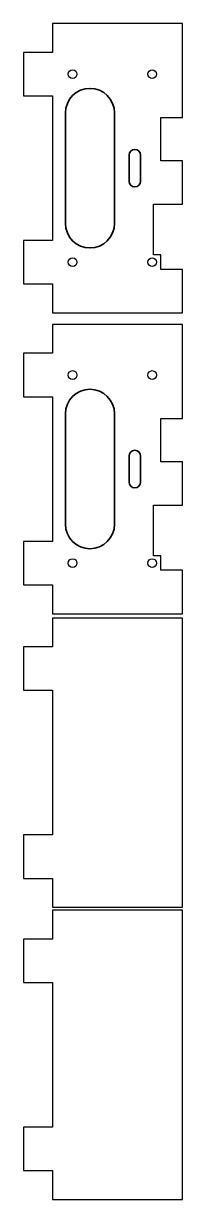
# Model space of a CAD drawing. Header units: inches. Extents: x 0 to 906, y 0 to 407.
# Drawn here: x 0 to 55, y 0 to 406.5 of the extents above.
import ezdxf

# ---------------------------------------------------------------- set-up
doc = ezdxf.new("R2010")
doc.units = ezdxf.units.IN
doc.header["$MEASUREMENT"] = 0
doc.layers.add('freelijnen', color=94, linetype='Continuous')

msp = doc.modelspace()

# ---------------------------------------------------------------- linework, layer by layer
at = {"layer": 'freelijnen'}
for points in [[(55, 375.3), (55, 376.06), (55, 406.5), (10, 406.5), (10, 406.5), (10, 396.5), (0, 396.5), (0, 381.5), (10, 381.5), (10, 331.5), (0, 331.5), (0, 316.5), (10, 316.5), (10, 306.5), (10, 306.5), (55, 306.5), (55, 314), (55, 321.5), (47.5, 321.5), (47.5, 326.5), (45, 326.5), (45, 344), (55, 344), (55, 351.5), (55, 359), (47.5, 359), (47.5, 374), (55, 374), (55, 375.5)], [(55, 271.3), (55, 272.06), (55, 302.5), (10, 302.5), (10, 302.5), (10, 292.5), (0, 292.5), (0, 277.5), (10, 277.5), (10, 227.5), (0, 227.5), (0, 212.5), (10, 212.5), (10, 202.5), (10, 202.5), (55, 202.5), (55, 210), (55, 217.5), (47.5, 217.5), (47.5, 222.5), (45, 222.5), (45, 240), (55, 240), (55, 247.5), (55, 255), (47.5, 255), (47.5, 270), (55, 270), (55, 271.5)]]:
    msp.add_lwpolyline(points, dxfattribs=at)
for points in [[(0, 111), (10, 111), (10, 101), (10, 101), (55, 101), (55, 201), (10, 201), (10, 201), (10, 191), (0, 191), (0, 176), (10, 176), (10, 126), (0, 126)], [(0, 10), (10, 10), (10, 0), (10, 0), (55, 0), (55, 100), (10, 100), (10, 100), (10, 90), (0, 90), (0, 75), (10, 75), (10, 25), (0, 25)]]:
    msp.add_lwpolyline(points, close=True, dxfattribs=at)
for centre in [(17, 389), (44.5, 389), (17, 324), (44.5, 324), (17, 285), (44.5, 285), (17, 220), (44.5, 220)]:
    msp.add_circle(centre, 1.5, dxfattribs=at)
at = {"layer": 'freelijnen', "lineweight": 35}
for points in [[(14.51, 337.41), (14.51, 337.41), (14.51, 375.59), (14.51, 375.59), (14.51, 375.59), (14.51, 380.26), (18.33, 384.08), (23, 384.08), (23, 384.08), (23, 384.08), (23, 384.08), (23, 384.08), (23, 384.08), (27.67, 384.08), (31.49, 380.26), (31.49, 375.59), (31.49, 375.59), (31.49, 375.59), (31.49, 337.41), (31.49, 337.41), (31.49, 337.41), (31.49, 332.74), (27.67, 328.92), (23, 328.92), (23, 328.92), (23, 328.92), (23, 328.92), (23, 328.92), (23, 328.92), (18.33, 328.92), (14.51, 332.74), (14.51, 337.41)], [(36.5, 352), (36.5, 352), (36.5, 361), (36.5, 361), (36.5, 361), (36.5, 362.1), (37.4, 363), (38.5, 363), (38.5, 363), (38.5, 363), (38.5, 363), (38.5, 363), (38.5, 363), (39.6, 363), (40.5, 362.1), (40.5, 361), (40.5, 361), (40.5, 361), (40.5, 352), (40.5, 352), (40.5, 352), (40.5, 350.9), (39.6, 350), (38.5, 350), (38.5, 350), (38.5, 350), (38.5, 350), (38.5, 350), (38.5, 350), (37.4, 350), (36.5, 350.9), (36.5, 352)], [(14.51, 233.41), (14.51, 233.41), (14.51, 271.59), (14.51, 271.59), (14.51, 271.59), (14.51, 276.26), (18.33, 280.08), (23, 280.08), (23, 280.08), (23, 280.08), (23, 280.08), (23, 280.08), (23, 280.08), (27.67, 280.08), (31.49, 276.26), (31.49, 271.59), (31.49, 271.59), (31.49, 271.59), (31.49, 233.41), (31.49, 233.41), (31.49, 233.41), (31.49, 228.74), (27.67, 224.92), (23, 224.92), (23, 224.92), (23, 224.92), (23, 224.92), (23, 224.92), (23, 224.92), (18.33, 224.92), (14.51, 228.74), (14.51, 233.41)], [(36.5, 248), (36.5, 248), (36.5, 257), (36.5, 257), (36.5, 257), (36.5, 258.1), (37.4, 259), (38.5, 259), (38.5, 259), (38.5, 259), (38.5, 259), (38.5, 259), (38.5, 259), (39.6, 259), (40.5, 258.1), (40.5, 257), (40.5, 257), (40.5, 257), (40.5, 248), (40.5, 248), (40.5, 248), (40.5, 246.9), (39.6, 246), (38.5, 246), (38.5, 246), (38.5, 246), (38.5, 246), (38.5, 246), (38.5, 246), (37.4, 246), (36.5, 246.9), (36.5, 248)]]:
    msp.add_open_spline(points, degree=3, knots=[0, 0, 0, 0, 0.111111, 0.111111, 0.111111, 0.111111, 0.222222, 0.222222, 0.222222, 0.222222, 0.333333, 0.333333, 0.333333, 0.333333, 0.444444, 0.444444, 0.444444, 0.444444, 0.555556, 0.555556, 0.555556, 0.555556, 0.666667, 0.666667, 0.666667, 0.666667, 0.777778, 0.777778, 0.777778, 0.777778, 1, 1, 1, 1], dxfattribs=at)

doc.saveas('drawing.dxf')
